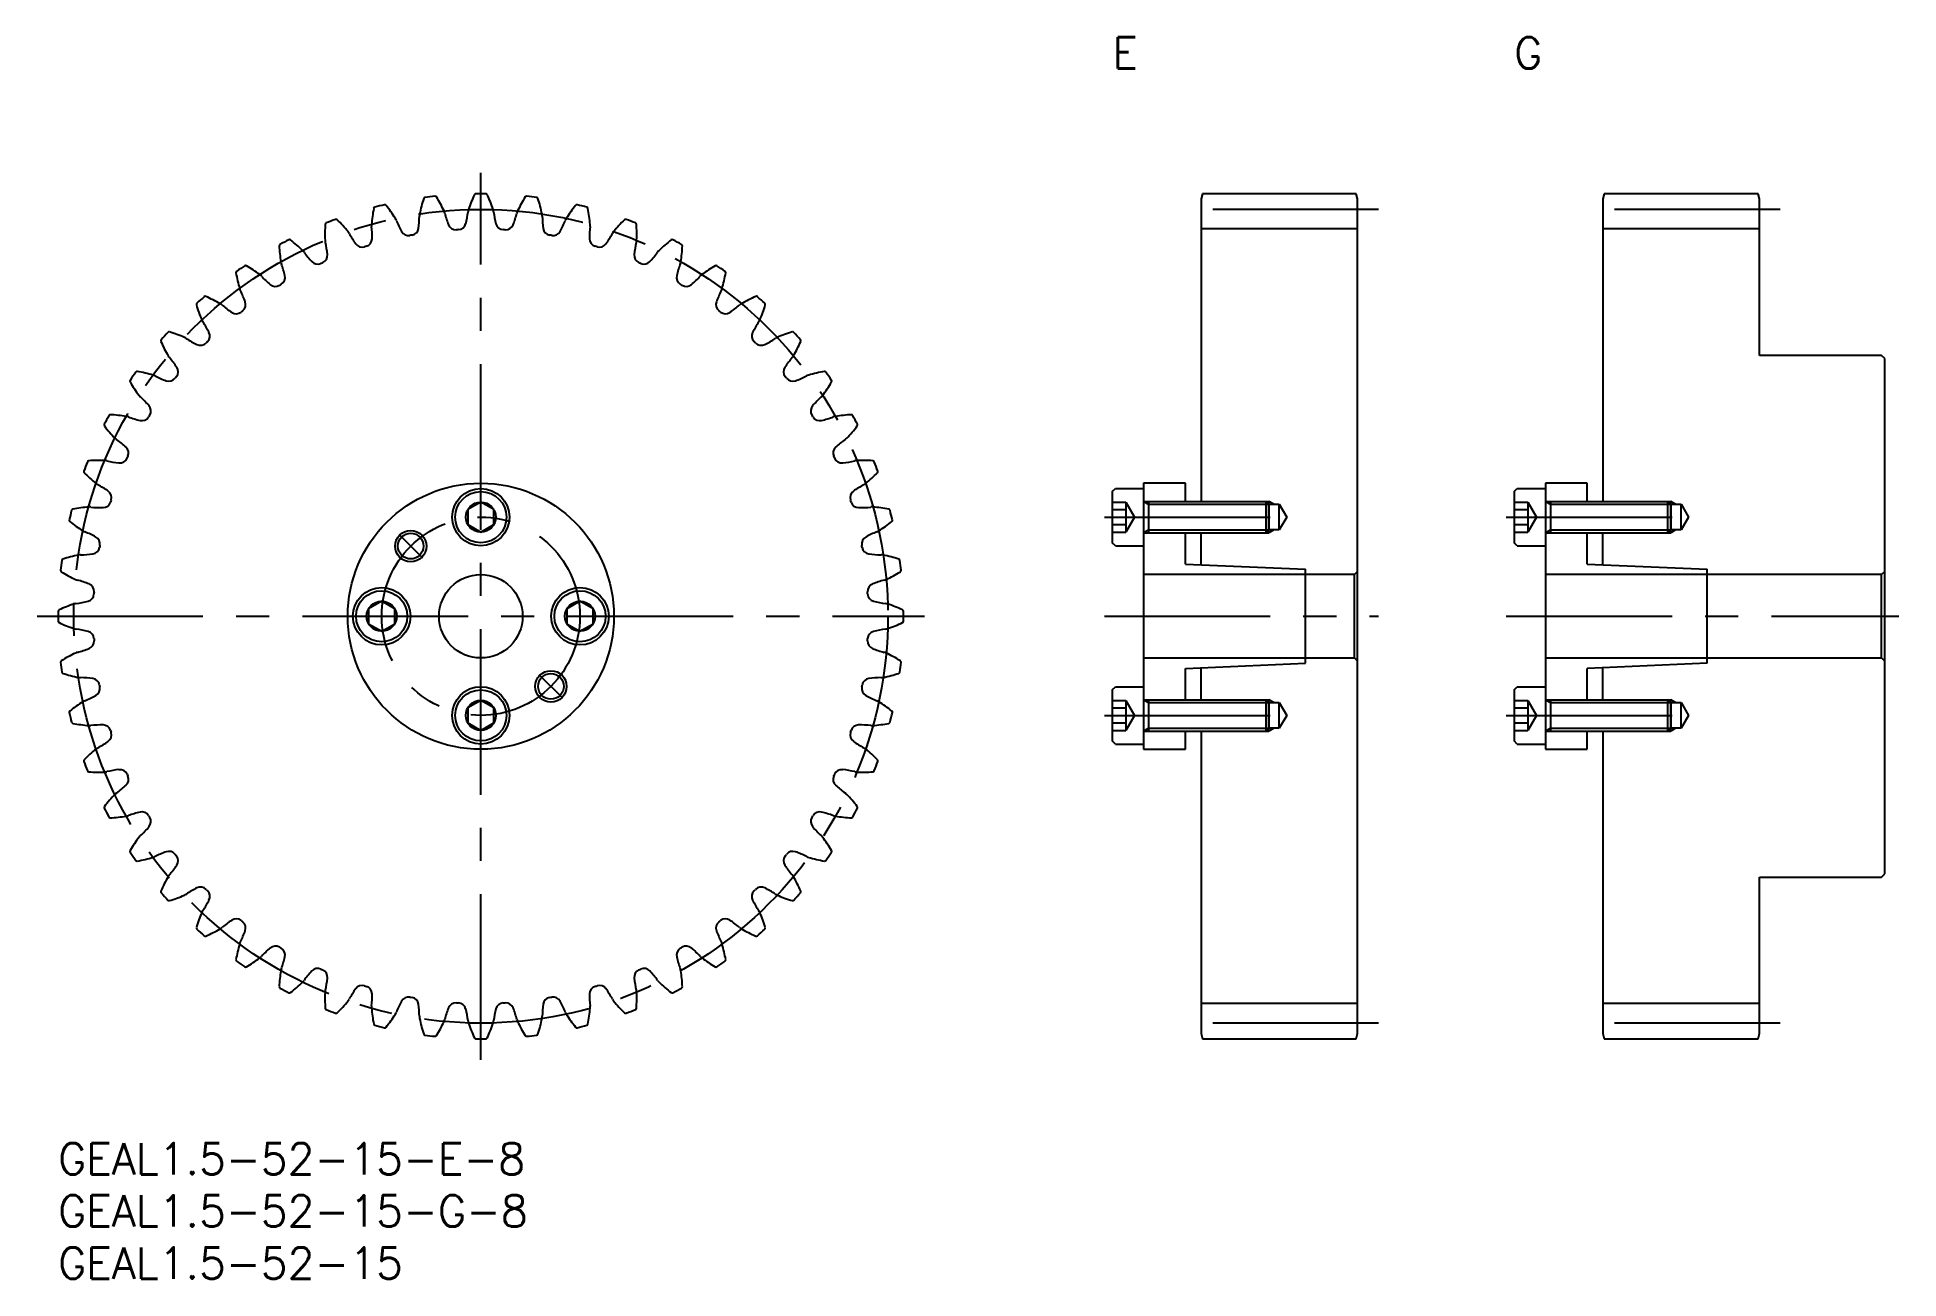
# Model space of a CAD drawing. Extents: x -2 to 176, y -13 to 106.
import ezdxf

# ---------------------------------------------------------------- set-up
doc = ezdxf.new("R2010")
doc.units = 0
doc.header["$LTSCALE"] = 0.5
doc.linetypes.add('CENTER', pattern=[50.8, 31.75, -6.35, 6.35, -6.35])
for name, color, linetype in [('MSM_CENTER', 1, 'CENTER'), ('MSM_CONTINUOUS', 7, 'CONTINUOUS'), ('MSM_NARROW', 5, 'CONTINUOUS'), ('MSM_PART_NUMBER', 7, 'CONTINUOUS')]:
    doc.layers.add(name, color=color, linetype=linetype)
doc.styles.get("Standard").update_dxf_attribs({"font": 'txt.shx', "height": 2, "bigfont": 'bigfont.shx'})

# ---------------------------------------------------------------- blocks, each defined once
blk = doc.blocks.new('*U3')
at = {"layer": 'MSM_PART_NUMBER'}
blk.add_text('GEAL1.5-52-15-G-8', height=3, dxfattribs=at).set_placement((0, -8))
blk = doc.blocks.new('*U4')
at = {"layer": 'MSM_PART_NUMBER'}
blk.add_text('GEAL1.5-52-15-E-8', height=3, dxfattribs=at).set_placement((0, -3))
blk = doc.blocks.new('*U5')
at = {"layer": 'MSM_PART_NUMBER'}
blk.add_text('GEAL1.5-52-15', height=3, dxfattribs=at).set_placement((0, -13))
blk = doc.blocks.new('*U6')
at = {"layer": 'MSM_PART_NUMBER'}
blk.add_text('E', height=3, dxfattribs=at).set_placement((101, 103))
blk = doc.blocks.new('*U7')
at = {"layer": 'MSM_PART_NUMBER'}
blk.add_text('G', height=3, dxfattribs=at).set_placement((139.5, 103))

msp = doc.modelspace()

# ---------------------------------------------------------------- linework, layer by layer
at = {"layer": 'MSM_CENTER'}
for p, q in [((40.5, 8), (40.5, 93)), ((126.5, 89.5), (107.5, 89.5)), ((165, 89.5), (146, 89.5)), ((100.25, 60), (118.12, 60)), ((138.75, 60), (156.62, 60)), ((32.67, 58.33), (34.9, 56.1)), ((-2, 50.5), (83, 50.5)), ((100.25, 50.5), (126.5, 50.5)), ((138.75, 50.5), (176.35, 50.5)), ((48.33, 42.67), (46.1, 44.9)), ((100.25, 41), (118.12, 41)), ((138.75, 41), (156.62, 41)), ((126.5, 11.5), (107.5, 11.5)), ((165, 11.5), (146, 11.5))]:
    msp.add_line(p, q, dxfattribs=at)
for radius in [39, 9.5]:
    msp.add_circle((40.5, 50.5), radius, dxfattribs=at)
at = {"layer": 'MSM_CONTINUOUS'}
for p, q in [((109.63, 91), (109.5, 90.5)), ((124.37, 91), (109.63, 91)), ((124.5, 90.5), (124.37, 91)), ((148.13, 91), (148, 90.5)), ((162.87, 91), (148.13, 91)), ((163, 90.5), (162.87, 91)), ((109.5, 90.5), (109.5, 61.5)), ((124.5, 10.5), (124.5, 90.5)), ((148, 90.5), (148, 61.5)), ((163, 75.5), (163, 90.5)), ((124.5, 87.62), (109.5, 87.62)), ((163, 87.62), (148, 87.62)), ((174.7, 75.5), (163, 75.5)), ((175, 75.2), (174.7, 75.5)), ((175, 25.8), (175, 75.2)), ((101, 62.45), (101.3, 62.75)), ((101, 62.45), (101, 57.55)), ((101.3, 62.75), (104, 62.75)), ((104, 63.25), (104, 37.75)), ((108, 63.25), (104, 63.25)), ((108, 61.5), (108, 63.25)), ((139.5, 62.45), (139.8, 62.75)), ((139.5, 62.45), (139.5, 57.55)), ((139.8, 62.75), (142.5, 62.75)), ((142.5, 63.25), (142.5, 37.75)), ((146.5, 63.25), (142.5, 63.25)), ((146.5, 61.5), (146.5, 63.25)), ((40.5, 61.44), (39.25, 60.72)), ((39.25, 60.72), (39.25, 59.28)), ((41.75, 60.72), (40.5, 61.44)), ((41.75, 59.28), (41.75, 60.72)), ((101, 61.44), (102.3, 61.44)), ((101, 60.72), (102.3, 60.72)), ((102.3, 61.44), (102.3, 58.56)), ((102.3, 61.44), (103.13, 60)), ((104, 61.5), (115.73, 61.5)), ((104.47, 61.5), (104.47, 58.5)), ((115.73, 58.5), (115.73, 61.5)), ((115.73, 61.5), (116, 61.23)), ((116, 61.23), (117, 61.23)), ((116, 61.23), (116, 58.77)), ((117, 58.77), (117, 61.23)), ((117, 61.23), (117.71, 60)), ((139.5, 61.44), (140.8, 61.44)), ((139.5, 60.72), (140.8, 60.72)), ((140.8, 61.44), (140.8, 58.56)), ((140.8, 61.44), (141.63, 60)), ((142.5, 61.5), (154.23, 61.5)), ((142.97, 61.5), (142.97, 58.5)), ((154.23, 58.5), (154.23, 61.5)), ((154.23, 61.5), (154.5, 61.23)), ((154.5, 61.23), (155.5, 61.23)), ((154.5, 61.23), (154.5, 58.77)), ((155.5, 58.77), (155.5, 61.23)), ((155.5, 61.23), (156.21, 60)), ((39.25, 59.28), (40.5, 58.56)), ((40.5, 58.56), (41.75, 59.28)), ((101, 59.28), (102.3, 59.28)), ((103.13, 60), (102.3, 58.56)), ((117.71, 60), (117, 58.77)), ((139.5, 59.28), (140.8, 59.28)), ((141.63, 60), (140.8, 58.56)), ((156.21, 60), (155.5, 58.77)), ((101, 58.56), (102.3, 58.56)), ((101.3, 57.25), (101, 57.55)), ((101.3, 57.25), (104, 57.25)), ((104, 58.5), (115.73, 58.5)), ((108, 55.5), (108, 58.5)), ((109.5, 55.43), (109.5, 58.5)), ((116, 58.77), (115.73, 58.5)), ((117, 58.77), (116, 58.77)), ((139.5, 58.56), (140.8, 58.56)), ((139.8, 57.25), (139.5, 57.55)), ((139.8, 57.25), (142.5, 57.25)), ((142.5, 58.5), (154.23, 58.5)), ((146.5, 55.5), (146.5, 58.5)), ((148, 55.43), (148, 58.5)), ((154.5, 58.77), (154.23, 58.5)), ((155.5, 58.77), (154.5, 58.77)), ((108, 55.5), (119.5, 55)), ((146.5, 55.5), (158, 55)), ((124.2, 54.5), (104, 54.5)), ((119.5, 46), (119.5, 55)), ((124.5, 54.8), (124.2, 54.5)), ((124.2, 46.5), (124.2, 54.5)), ((174.7, 54.5), (142.5, 54.5)), ((158, 46), (158, 55)), ((175, 54.8), (174.7, 54.5)), ((174.7, 46.5), (174.7, 54.5)), ((31, 51.94), (29.75, 51.22)), ((32.25, 51.22), (31, 51.94)), ((50, 51.94), (48.75, 51.22)), ((51.25, 51.22), (50, 51.94)), ((29.75, 51.22), (29.75, 49.78)), ((32.25, 49.78), (32.25, 51.22)), ((48.75, 51.22), (48.75, 49.78)), ((51.25, 49.78), (51.25, 51.22)), ((29.75, 49.78), (31, 49.06)), ((31, 49.06), (32.25, 49.78)), ((48.75, 49.78), (50, 49.06)), ((50, 49.06), (51.25, 49.78)), ((104, 46.5), (124.2, 46.5)), ((124.2, 46.5), (124.5, 46.2)), ((142.5, 46.5), (174.7, 46.5)), ((174.7, 46.5), (175, 46.2)), ((108, 45.5), (119.5, 46)), ((108, 42.5), (108, 45.5)), ((109.5, 42.5), (109.5, 45.57)), ((158, 46), (146.5, 45.5)), ((146.5, 42.5), (146.5, 45.5)), ((148, 42.5), (148, 45.57)), ((101, 43.45), (101.3, 43.75)), ((101, 43.45), (101, 38.55)), ((101.3, 43.75), (104, 43.75)), ((139.5, 43.45), (139.8, 43.75)), ((139.5, 43.45), (139.5, 38.55)), ((139.8, 43.75), (142.5, 43.75)), ((40.5, 42.44), (39.25, 41.72)), ((39.25, 41.72), (39.25, 40.28)), ((41.75, 41.72), (40.5, 42.44)), ((41.75, 40.28), (41.75, 41.72)), ((101, 42.44), (102.3, 42.44)), ((101, 41.72), (102.3, 41.72)), ((102.3, 42.44), (102.3, 39.56)), ((102.3, 42.44), (103.13, 41)), ((104, 42.5), (115.73, 42.5)), ((104.47, 42.5), (104.47, 39.5)), ((115.73, 39.5), (115.73, 42.5)), ((115.73, 42.5), (116, 42.23)), ((116, 42.23), (117, 42.23)), ((116, 42.23), (116, 39.77)), ((117, 39.77), (117, 42.23)), ((117, 42.23), (117.71, 41)), ((139.5, 42.44), (140.8, 42.44)), ((139.5, 41.72), (140.8, 41.72)), ((140.8, 42.44), (140.8, 39.56)), ((140.8, 42.44), (141.63, 41)), ((142.5, 42.5), (154.23, 42.5)), ((142.97, 42.5), (142.97, 39.5)), ((154.23, 39.5), (154.23, 42.5)), ((154.23, 42.5), (154.5, 42.23)), ((154.5, 42.23), (155.5, 42.23)), ((154.5, 42.23), (154.5, 39.77)), ((155.5, 39.77), (155.5, 42.23)), ((155.5, 42.23), (156.21, 41)), ((39.25, 40.28), (40.5, 39.56)), ((40.5, 39.56), (41.75, 40.28)), ((101, 40.28), (102.3, 40.28)), ((101, 39.56), (102.3, 39.56)), ((103.13, 41), (102.3, 39.56)), ((104, 39.5), (115.73, 39.5)), ((108, 37.75), (108, 39.5)), ((109.5, 39.5), (109.5, 10.5)), ((116, 39.77), (115.73, 39.5)), ((117, 39.77), (116, 39.77)), ((117.71, 41), (117, 39.77)), ((139.5, 40.28), (140.8, 40.28)), ((139.5, 39.56), (140.8, 39.56)), ((141.63, 41), (140.8, 39.56)), ((142.5, 39.5), (154.23, 39.5)), ((146.5, 37.75), (146.5, 39.5)), ((148, 39.5), (148, 10.5)), ((154.5, 39.77), (154.23, 39.5)), ((155.5, 39.77), (154.5, 39.77)), ((156.21, 41), (155.5, 39.77)), ((101.3, 38.25), (101, 38.55)), ((101.3, 38.25), (104, 38.25)), ((104, 37.75), (108, 37.75)), ((139.8, 38.25), (139.5, 38.55)), ((139.8, 38.25), (142.5, 38.25)), ((142.5, 37.75), (146.5, 37.75)), ((163, 10.5), (163, 25.5)), ((163, 25.5), (174.7, 25.5)), ((174.7, 25.5), (175, 25.8)), ((124.5, 13.37), (109.5, 13.37)), ((163, 13.37), (148, 13.37)), ((109.5, 10.5), (109.63, 10)), ((109.63, 10), (124.37, 10)), ((124.37, 10), (124.5, 10.5)), ((148, 10.5), (148.13, 10)), ((148.13, 10), (162.87, 10)), ((162.87, 10), (163, 10.5))]:
    msp.add_line(p, q, dxfattribs=at)
for centre, radius in [((40.5, 50.5), 12.75), ((40.5, 60), 2.75), ((40.5, 60), 2.45), ((40.5, 60), 1.44), ((33.78, 57.22), 1.23), ((40.5, 50.5), 4), ((31, 50.5), 2.75), ((31, 50.5), 2.45), ((31, 50.5), 1.44), ((50, 50.5), 2.75), ((50, 50.5), 2.45), ((50, 50.5), 1.44), ((47.22, 43.78), 1.23), ((40.5, 41), 2.75), ((40.5, 41), 2.45), ((40.5, 41), 1.44)]:
    msp.add_circle(centre, radius, dxfattribs=at)
for centre, radius, start, end in [((40.03, 90.85), 0.15, 90.6742, 154.9526), ((40.5, 50.5), 40.5, 89.3258, 90.6742), ((40.97, 90.85), 0.15, 25.0474, 89.3258), ((42.99, 87.06), 13, 168.7988, 175.5769), ((30.38, 89.56), 0.15, 104.5203, 168.7988), ((40.5, 50.5), 40.5, 103.172, 104.5203), ((31.31, 89.79), 0.15, 38.8935, 103.172), ((21.3, 81.72), 13, 32.1154, 38.8935), ((47.38, 86.5), 13, 161.8757, 168.6538), ((35.17, 90.5), 0.15, 97.5972, 161.8757), ((40.5, 50.5), 40.5, 96.2489, 97.5972), ((36.11, 90.61), 0.15, 31.9705, 96.2489), ((25.21, 83.81), 13, 25.1923, 31.9705), ((35.85, 88.81), 1.24, 15.2851, 25.1924), ((27.84, 90.95), 11.56, 345.8467, 351.638), ((40.5, 89.09), 1.24, 161.7307, 171.638), ((51.67, 85.41), 13, 154.9526, 161.7308), ((29.33, 85.41), 13, 18.2692, 25.0474), ((40.5, 89.09), 1.24, 8.362, 18.2693), ((53.16, 90.95), 11.56, 188.362, 194.1533), ((45.15, 88.81), 1.24, 154.8076, 164.7149), ((55.79, 83.81), 13, 148.0295, 154.8077), ((44.89, 90.61), 0.15, 83.7511, 148.0295), ((40.5, 50.5), 40.5, 82.4028, 83.7511), ((45.83, 90.5), 0.15, 18.1243, 82.4028), ((33.62, 86.5), 13, 11.3462, 18.1243), ((59.7, 81.72), 13, 141.1065, 147.8846), ((49.69, 89.79), 0.15, 76.828, 141.1065), ((40.5, 50.5), 40.5, 75.4797, 76.828), ((50.62, 89.56), 0.15, 11.2012, 75.4797), ((38.01, 87.06), 13, 4.4231, 11.2012), ((38.56, 87.1), 13, 175.7219, 182.5), ((25.75, 88.06), 0.15, 111.4434, 175.7219), ((40.5, 50.5), 40.5, 110.0951, 111.4434), ((26.64, 88.39), 0.15, 45.8166, 110.0951), ((17.68, 79.18), 13, 39.0385, 45.8166), ((31.26, 87.97), 1.24, 175.5769, 185.4841), ((18.53, 86.75), 11.56, 359.6928, 5.4842), ((31.26, 87.97), 1.24, 22.2082, 32.1154), ((43.11, 92.81), 11.56, 202.2081, 207.9995), ((33.78, 87.77), 0.75, 280.2264, 352.7697), ((23.06, 89.13), 11.56, 352.7697, 358.5611), ((35.85, 88.81), 1.24, 168.6538, 178.5611), ((48.19, 92.19), 11.56, 195.285, 201.0764), ((38.11, 88.3), 0.75, 201.0764, 273.6198), ((40.5, 50.5), 37.12, 93.3033, 93.6198), ((38.32, 88.31), 0.75, 273.3033, 345.8467), ((42.68, 88.31), 0.75, 194.1533, 266.6967), ((40.5, 50.5), 37.12, 86.3802, 86.6967), ((42.89, 88.3), 0.75, 266.3802, 338.9236), ((32.81, 92.19), 11.56, 338.9236, 344.715), ((45.15, 88.81), 1.24, 1.4389, 11.3462), ((57.94, 89.13), 11.56, 181.4389, 187.2303), ((47.22, 87.77), 0.75, 187.2303, 259.7736), ((37.89, 92.81), 11.56, 332.0005, 337.7919), ((49.74, 87.97), 1.24, 147.8846, 157.7918), ((62.47, 86.75), 11.56, 174.5158, 180.3072), ((49.74, 87.97), 1.24, 354.5159, 4.4231), ((63.32, 79.18), 13, 134.1834, 140.9615), ((54.36, 88.39), 0.15, 69.9049, 134.1834), ((40.5, 50.5), 40.5, 68.5566, 69.9049), ((55.25, 88.06), 0.15, 4.2781, 68.5566), ((42.44, 87.1), 13, 357.5, 4.2781), ((21.33, 86.01), 0.15, 118.3665, 182.6449), ((34.17, 86.6), 13, 182.6449, 189.4231), ((40.5, 50.5), 40.5, 117.0182, 118.3665), ((22.17, 86.45), 0.15, 52.7397, 117.0182), ((14.39, 76.22), 13, 45.9615, 52.7397), ((26.81, 86.59), 1.24, 182.4999, 192.4072), ((14.32, 83.84), 11.56, 6.6159, 12.4073), ((26.81, 86.59), 1.24, 29.1312, 39.0385), ((37.99, 92.81), 11.56, 209.1312, 214.9226), ((29.13, 86.63), 0.75, 214.9226, 287.4659), ((40.5, 50.5), 37.13, 107.1495, 107.4659), ((29.33, 86.69), 0.75, 287.1495, 359.6928), ((33.57, 87.74), 0.75, 207.9995, 280.5429), ((40.5, 50.5), 37.12, 100.2264, 100.5429), ((40.5, 50.5), 37.13, 79.4571, 79.7736), ((47.43, 87.74), 0.75, 259.4571, 332.0005), ((51.67, 86.69), 0.75, 180.3072, 252.8505), ((40.5, 50.5), 37.12, 72.5341, 72.8505), ((51.87, 86.63), 0.75, 252.5341, 325.0774), ((43.01, 92.81), 11.56, 325.0774, 330.8688), ((54.19, 86.59), 1.24, 140.9615, 150.8688), ((66.68, 83.84), 11.56, 167.5927, 173.3841), ((54.19, 86.59), 1.24, 347.5928, 357.5001), ((66.61, 76.22), 13, 127.2603, 134.0385), ((58.83, 86.45), 0.15, 62.9818, 127.2603), ((40.5, 50.5), 40.5, 61.6335, 62.9818), ((46.83, 86.6), 13, 350.5769, 357.3551), ((59.67, 86.01), 0.15, 357.3551, 61.6335), ((40.5, 50.5), 40.5, 123.9412, 125.2895), ((17.97, 83.97), 0.15, 59.6628, 123.9412), ((11.48, 72.88), 13, 52.8846, 59.6628), ((22.56, 84.67), 1.24, 189.423, 199.3303), ((10.49, 80.44), 11.56, 13.539, 19.3304), ((22.56, 84.67), 1.24, 36.0543, 45.9616), ((32.91, 92.2), 11.56, 216.0543, 221.8457), ((24.86, 85), 0.75, 221.8457, 294.389), ((40.5, 50.5), 37.12, 114.0725, 114.389), ((25.05, 85.08), 0.75, 294.0725, 6.6159), ((55.95, 85.08), 0.75, 173.3841, 245.9275), ((40.5, 50.5), 37.12, 65.611, 65.9275), ((56.14, 85), 0.75, 245.611, 318.1544), ((48.09, 92.2), 11.56, 318.1543, 323.9457), ((58.44, 84.67), 1.24, 134.0384, 143.9457), ((70.51, 80.44), 11.56, 160.6696, 166.461), ((58.44, 84.67), 1.24, 340.6697, 350.577), ((69.52, 72.88), 13, 120.3372, 127.1154), ((63.03, 83.97), 0.15, 56.0588, 120.3372), ((40.5, 50.5), 40.5, 54.7105, 56.0588), ((17.19, 83.44), 0.15, 125.2895, 189.568), ((29.86, 85.57), 13, 189.568, 196.3462), ((18.58, 82.26), 1.24, 42.9774, 52.8847), ((27.94, 90.98), 11.56, 222.9773, 228.7687), ((20.82, 82.86), 0.75, 228.7687, 301.3121), ((40.5, 50.5), 37.12, 120.9956, 121.3121), ((21, 82.97), 0.75, 300.9956, 13.539), ((60, 82.97), 0.75, 166.461, 239.0044), ((40.5, 50.5), 37.12, 58.6879, 59.0044), ((60.18, 82.86), 0.75, 238.6879, 311.2313), ((53.06, 90.98), 11.56, 311.2313, 317.0227), ((62.42, 82.26), 1.24, 127.1153, 137.0226), ((51.14, 85.57), 13, 343.6538, 350.432), ((63.81, 83.44), 0.15, 350.432, 54.7105), ((13.39, 80.39), 0.15, 132.2126, 196.4911), ((25.71, 84.03), 13, 196.4911, 203.2692), ((40.5, 50.5), 40.5, 130.8643, 132.2126), ((14.1, 81.02), 0.15, 66.5858, 130.8643), ((8.99, 69.22), 13, 59.8077, 66.5858), ((14.91, 79.39), 1.24, 49.9005, 59.8077), ((23.15, 89.18), 11.56, 229.9004, 235.6918), ((18.58, 82.26), 1.24, 196.3461, 206.2534), ((7.1, 76.6), 11.56, 20.462, 26.2534), ((17.22, 80.38), 0.75, 307.9187, 20.462), ((63.78, 80.38), 0.75, 159.538, 232.0813), ((73.9, 76.6), 11.56, 153.7466, 159.538), ((62.42, 82.26), 1.24, 333.7466, 343.6539), ((57.85, 89.18), 11.56, 304.3082, 310.0996), ((66.09, 79.39), 1.24, 120.1923, 130.0995), ((72.01, 69.22), 13, 113.4142, 120.1923), ((66.9, 81.02), 0.15, 49.1357, 113.4142), ((40.5, 50.5), 40.5, 47.7874, 49.1357), ((55.29, 84.03), 13, 336.7308, 343.5089), ((67.61, 80.39), 0.15, 343.5089, 47.7874), ((14.91, 79.39), 1.24, 203.2692, 213.1765), ((4.2, 72.39), 11.56, 27.3851, 33.1765), ((17.06, 80.25), 0.75, 235.6918, 308.2352), ((40.5, 50.5), 37.12, 127.9187, 128.2352), ((40.5, 50.5), 37.12, 51.7648, 52.0813), ((63.94, 80.25), 0.75, 231.7648, 304.3082), ((76.8, 72.39), 11.56, 146.8235, 152.6149), ((66.09, 79.39), 1.24, 326.8235, 336.7308), ((9.98, 76.9), 0.15, 139.1357, 203.4142), ((21.78, 82.01), 13, 203.4142, 210.1923), ((40.5, 50.5), 40.5, 137.7874, 139.1357), ((10.61, 77.61), 0.15, 73.5089, 137.7874), ((6.97, 65.29), 13, 66.7308, 73.5089), ((11.61, 76.09), 1.24, 56.8235, 66.7308), ((18.61, 86.8), 11.56, 236.8235, 242.6149), ((40.5, 50.5), 37.12, 134.8418, 135.1582), ((13.79, 77.36), 0.75, 314.8418, 27.3851), ((67.21, 77.36), 0.75, 152.6149, 225.1582), ((40.5, 50.5), 37.12, 44.8418, 45.1582), ((62.39, 86.8), 11.56, 297.3851, 303.1765), ((69.39, 76.09), 1.24, 113.2692, 123.1765), ((74.03, 65.29), 13, 106.4911, 113.2692), ((70.39, 77.61), 0.15, 42.2126, 106.4911), ((59.22, 82.01), 13, 329.8077, 336.5858), ((40.5, 50.5), 40.5, 40.8643, 42.2126), ((71.02, 76.9), 0.15, 336.5858, 40.8643), ((11.61, 76.09), 1.24, 210.1923, 220.0995), ((1.82, 67.85), 11.56, 34.3082, 40.0996), ((13.64, 77.21), 0.75, 242.6149, 315.1582), ((67.36, 77.21), 0.75, 224.8418, 297.3851), ((79.18, 67.85), 11.56, 139.9004, 145.6918), ((69.39, 76.09), 1.24, 319.9005, 329.8077), ((40.5, 50.5), 40.5, 144.7105, 146.0588), ((7.56, 73.81), 0.15, 80.432, 144.7105), ((5.43, 61.14), 13, 73.6538, 80.432), ((8.74, 72.42), 1.24, 63.7466, 73.6539), ((14.4, 83.9), 11.56, 243.7466, 249.538), ((10.62, 73.78), 0.75, 249.538, 322.0813), ((40.5, 50.5), 37.13, 141.7648, 142.0813), ((10.75, 73.94), 0.75, 321.7648, 34.3082), ((70.25, 73.94), 0.75, 145.6918, 218.2352), ((40.5, 50.5), 37.12, 37.9187, 38.2352), ((70.38, 73.78), 0.75, 217.9187, 290.462), ((66.6, 83.9), 11.56, 290.462, 296.2534), ((72.26, 72.42), 1.24, 106.3461, 116.2534), ((75.57, 61.14), 13, 99.568, 106.3462), ((73.44, 73.81), 0.15, 35.2895, 99.568), ((40.5, 50.5), 40.5, 33.9412, 35.2895), ((7.03, 73.03), 0.15, 146.0588, 210.3372), ((18.12, 79.52), 13, 210.3372, 217.1154), ((8.74, 72.42), 1.24, 217.1153, 227.0226), ((0.02, 63.06), 11.56, 41.2313, 47.0227), ((80.98, 63.06), 11.56, 132.9773, 138.7687), ((72.26, 72.42), 1.24, 312.9774, 322.8847), ((62.88, 79.52), 13, 322.8846, 329.6628), ((73.97, 73.03), 0.15, 329.6628, 33.9412), ((40.5, 50.5), 40.5, 151.6335, 152.9818), ((4.99, 69.67), 0.15, 87.3551, 151.6335), ((4.4, 56.83), 13, 80.5769, 87.3551), ((6.33, 68.44), 1.24, 70.6697, 80.577), ((10.56, 80.51), 11.56, 250.6696, 256.461), ((8.03, 70), 0.75, 256.4611, 329.0044), ((40.5, 50.5), 37.12, 148.6879, 149.0044), ((8.14, 70.18), 0.75, 328.6879, 41.2313), ((72.86, 70.18), 0.75, 138.7687, 211.3121), ((40.5, 50.5), 37.12, 30.9956, 31.3121), ((72.97, 70), 0.75, 210.9956, 283.539), ((70.44, 80.51), 11.56, 283.539, 289.3304), ((74.67, 68.44), 1.24, 99.423, 109.3303), ((76.6, 56.83), 13, 92.6449, 99.4231), ((76.01, 69.67), 0.15, 28.3665, 92.6449), ((40.5, 50.5), 40.5, 27.0182, 28.3665), ((4.55, 68.83), 0.15, 152.9818, 217.2603), ((14.78, 76.61), 13, 217.2603, 224.0385), ((66.22, 76.61), 13, 315.9615, 322.7397), ((76.45, 68.83), 0.15, 322.7397, 27.0182), ((6.33, 68.44), 1.24, 224.0384, 233.9457), ((-1.2, 58.09), 11.56, 48.1543, 53.9457), ((6, 66.14), 0.75, 335.611, 48.1543), ((75, 66.14), 0.75, 131.8457, 204.389), ((82.2, 58.09), 11.56, 126.0543, 131.8457), ((74.67, 68.44), 1.24, 306.0543, 315.9616), ((2.61, 64.36), 0.15, 159.9049, 224.1834), ((40.5, 50.5), 40.5, 158.5566, 159.9049), ((11.82, 73.32), 13, 224.1834, 230.9615), ((2.94, 65.25), 0.15, 94.2781, 158.5566), ((3.9, 52.44), 13, 87.5, 94.2781), ((4.41, 64.19), 1.24, 77.5928, 87.5001), ((7.16, 76.68), 11.56, 257.5927, 263.3841), ((5.92, 65.95), 0.75, 263.3841, 335.9275), ((40.5, 50.5), 37.13, 155.611, 155.9275), ((40.5, 50.5), 37.13, 24.0725, 24.389), ((75.08, 65.95), 0.75, 204.0725, 276.6159), ((73.84, 76.68), 11.56, 276.6159, 282.4073), ((76.59, 64.19), 1.24, 92.4999, 102.4072), ((77.1, 52.44), 13, 85.7219, 92.5), ((69.18, 73.32), 13, 309.0385, 315.8166), ((78.06, 65.25), 0.15, 21.4434, 85.7219), ((40.5, 50.5), 40.5, 20.0951, 21.4434), ((78.39, 64.36), 0.15, 315.8166, 20.0951), ((4.41, 64.19), 1.24, 230.9615, 240.8688), ((-1.81, 53.01), 11.56, 55.0774, 60.8688), ((4.37, 61.87), 0.75, 342.5341, 55.0774), ((76.63, 61.87), 0.75, 124.9226, 197.4659), ((82.81, 53.01), 11.56, 119.1312, 124.9226), ((76.59, 64.19), 1.24, 299.1312, 309.0385), ((40.5, 50.5), 40.5, 165.4797, 166.828), ((1.44, 60.62), 0.15, 101.2012, 165.4797), ((3.94, 48.01), 13, 94.4231, 101.2012), ((3.03, 59.74), 1.24, 84.5159, 94.4231), ((4.25, 72.47), 11.56, 264.5158, 270.3072), ((4.31, 61.67), 0.75, 270.3072, 342.8505), ((40.5, 50.5), 37.12, 162.5341, 162.8505), ((40.5, 50.5), 37.12, 17.1495, 17.4659), ((76.69, 61.67), 0.75, 197.1495, 269.6928), ((76.75, 72.47), 11.56, 269.6928, 275.4842), ((77.97, 59.74), 1.24, 85.5769, 95.4841), ((77.06, 48.01), 13, 78.7988, 85.5769), ((79.56, 60.62), 0.15, 14.5203, 78.7988), ((40.5, 50.5), 40.5, 13.172, 14.5203), ((1.21, 59.69), 0.15, 166.828, 231.1065), ((9.28, 69.7), 13, 231.1065, 237.8846), ((71.72, 69.7), 13, 302.1154, 308.8935), ((79.79, 59.69), 0.15, 308.8935, 13.172), ((3.03, 59.74), 1.24, 237.8846, 247.7918), ((-1.81, 47.89), 11.56, 62.0005, 67.7919), ((3.23, 57.22), 0.75, 277.2303, 349.7736), ((3.26, 57.43), 0.75, 349.4571, 62.0005), ((40.5, 50.5), 37.12, 169.4571, 169.7736), ((77.74, 57.43), 0.75, 117.9995, 190.5429), ((40.5, 50.5), 37.12, 10.2264, 10.5429), ((77.77, 57.22), 0.75, 190.2264, 262.7697), ((82.81, 47.89), 11.56, 112.2081, 117.9995), ((77.97, 59.74), 1.24, 292.2082, 302.1154), ((40.5, 50.5), 40.5, 172.4028, 173.7511), ((0.5, 55.83), 0.15, 108.1243, 172.4028), ((4.5, 43.62), 13, 101.3462, 108.1243), ((2.19, 55.15), 1.24, 91.4389, 101.3462), ((1.87, 67.94), 11.56, 271.4389, 277.2303), ((79.13, 67.94), 11.56, 262.7697, 268.5611), ((78.81, 55.15), 1.24, 78.6538, 88.5611), ((76.5, 43.62), 13, 71.8757, 78.6538), ((80.5, 55.83), 0.15, 7.5972, 71.8757), ((40.5, 50.5), 40.5, 6.2489, 7.5972), ((0.39, 54.89), 0.15, 173.7511, 238.0295), ((7.19, 65.79), 13, 238.0295, 244.8077), ((2.19, 55.15), 1.24, 244.8076, 254.7149), ((-1.19, 42.81), 11.56, 68.9236, 74.715), ((2.7, 52.89), 0.75, 356.3802, 68.9236), ((78.3, 52.89), 0.75, 111.0764, 183.6198), ((82.19, 42.81), 11.56, 105.285, 111.0764), ((78.81, 55.15), 1.24, 285.2851, 295.1924), ((73.81, 65.79), 13, 295.1923, 301.9705), ((80.61, 54.89), 0.15, 301.9705, 6.2489), ((1.91, 50.5), 1.24, 98.362, 108.2693), ((0.05, 63.16), 11.56, 278.362, 284.1533), ((2.69, 52.68), 0.75, 284.1533, 356.6967), ((40.5, 50.5), 37.13, 176.3802, 176.6967), ((40.5, 50.5), 37.12, 3.3033, 3.6198), ((78.31, 52.68), 0.75, 183.3033, 255.8467), ((80.95, 63.16), 11.56, 255.8467, 261.638), ((79.09, 50.5), 1.24, 71.7307, 81.638), ((0.15, 50.97), 0.15, 115.0474, 179.3258), ((40.5, 50.5), 40.5, 179.3258, 180.6742), ((0.15, 50.03), 0.15, 180.6742, 244.9526), ((5.59, 39.33), 13, 108.2692, 115.0474), ((75.41, 39.33), 13, 64.9526, 71.7308), ((80.85, 50.97), 0.15, 0.6742, 64.9526), ((80.85, 50.03), 0.15, 295.0474, 359.3258), ((40.5, 50.5), 40.5, 359.3258, 0.6742), ((5.59, 61.67), 13, 244.9526, 251.7308), ((1.91, 50.5), 1.24, 251.7307, 261.638), ((0.05, 37.84), 11.56, 75.8467, 81.638), ((2.69, 48.32), 0.75, 3.3033, 75.8466), ((2.7, 48.11), 0.75, 291.0764, 3.6198), ((40.5, 50.5), 37.12, 183.3033, 183.6198), ((40.5, 50.5), 37.12, 356.3802, 356.6967), ((78.3, 48.11), 0.75, 176.3802, 248.9236), ((78.31, 48.32), 0.75, 104.1533, 176.6967), ((80.95, 37.84), 11.56, 98.362, 104.1533), ((79.09, 50.5), 1.24, 278.362, 288.2693), ((75.41, 61.67), 13, 288.2692, 295.0474), ((7.19, 35.21), 13, 115.1923, 121.9705), ((2.19, 45.85), 1.24, 105.2851, 115.1924), ((-1.19, 58.19), 11.56, 285.285, 291.0764), ((82.19, 58.19), 11.56, 248.9236, 254.715), ((78.81, 45.85), 1.24, 64.8076, 74.7149), ((73.81, 35.21), 13, 58.0295, 64.8077), ((0.39, 46.11), 0.15, 121.9705, 186.2489), ((40.5, 50.5), 40.5, 186.2489, 187.5972), ((0.5, 45.17), 0.15, 187.5972, 251.8757), ((4.5, 57.38), 13, 251.8757, 258.6538), ((2.19, 45.85), 1.24, 258.6538, 268.5611), ((1.87, 33.06), 11.56, 82.7697, 88.5611), ((79.13, 33.06), 11.56, 91.4389, 97.2303), ((78.81, 45.85), 1.24, 271.4389, 281.3462), ((76.5, 57.38), 13, 281.3462, 288.1243), ((80.5, 45.17), 0.15, 288.1243, 352.4028), ((40.5, 50.5), 40.5, 352.4028, 353.7511), ((80.61, 46.11), 0.15, 353.7511, 58.0295), ((-1.81, 53.11), 11.56, 292.2081, 297.9995), ((3.23, 43.78), 0.75, 10.2264, 82.7697), ((3.26, 43.57), 0.75, 297.9995, 10.5429), ((40.5, 50.5), 37.13, 190.2264, 190.5429), ((77.74, 43.57), 0.75, 169.4571, 242.0005), ((40.5, 50.5), 37.13, 349.4571, 349.7736), ((77.77, 43.78), 0.75, 97.2303, 169.7736), ((82.81, 53.11), 11.56, 242.0005, 247.7919), ((1.21, 41.31), 0.15, 128.8935, 193.172), ((40.5, 50.5), 40.5, 193.172, 194.5203), ((9.28, 31.3), 13, 122.1154, 128.8935), ((3.03, 41.26), 1.24, 112.2082, 122.1154), ((77.97, 41.26), 1.24, 57.8846, 67.7918), ((71.72, 31.3), 13, 51.1065, 57.8846), ((40.5, 50.5), 40.5, 345.4797, 346.828), ((79.79, 41.31), 0.15, 346.828, 51.1065), ((1.44, 40.38), 0.15, 194.5203, 258.7988), ((3.94, 52.99), 13, 258.7988, 265.5769), ((3.03, 41.26), 1.24, 265.5769, 275.4841), ((4.25, 28.53), 11.56, 89.6928, 95.4842), ((4.31, 39.33), 0.75, 17.1495, 89.6928), ((4.37, 39.13), 0.75, 304.9226, 17.4659), ((40.5, 50.5), 37.13, 197.1495, 197.4659), ((76.63, 39.13), 0.75, 162.5341, 235.0774), ((40.5, 50.5), 37.13, 342.5341, 342.8505), ((76.69, 39.33), 0.75, 90.3072, 162.8505), ((76.75, 28.53), 11.56, 84.5158, 90.3072), ((77.97, 41.26), 1.24, 264.5159, 274.4231), ((77.06, 52.99), 13, 274.4231, 281.2012), ((79.56, 40.38), 0.15, 281.2012, 345.4797), ((11.82, 27.68), 13, 129.0385, 135.8166), ((4.41, 36.81), 1.24, 119.1312, 129.0385), ((-1.81, 47.99), 11.56, 299.1312, 304.9226), ((82.81, 47.99), 11.56, 235.0774, 240.8688), ((76.59, 36.81), 1.24, 50.9615, 60.8688), ((69.18, 27.68), 13, 44.1834, 50.9615), ((2.61, 36.64), 0.15, 135.8166, 200.0951), ((40.5, 50.5), 40.5, 200.0951, 201.4434), ((2.94, 35.75), 0.15, 201.4434, 265.7219), ((7.16, 24.32), 11.56, 96.6159, 102.4073), ((5.92, 35.05), 0.75, 24.0725, 96.6159), ((75.08, 35.05), 0.75, 83.3841, 155.9275), ((73.84, 24.32), 11.56, 77.5927, 83.3841), ((78.06, 35.75), 0.15, 274.2781, 338.5566), ((40.5, 50.5), 40.5, 338.5566, 339.9049), ((78.39, 36.64), 0.15, 339.9049, 44.1834), ((3.9, 48.56), 13, 265.7219, 272.5), ((4.41, 36.81), 1.24, 272.4999, 282.4072), ((-1.2, 42.91), 11.56, 306.0543, 311.8457), ((6, 34.86), 0.75, 311.8457, 24.389), ((40.5, 50.5), 37.12, 204.0725, 204.389), ((75, 34.86), 0.75, 155.611, 228.1544), ((40.5, 50.5), 37.13, 335.611, 335.9275), ((82.2, 42.91), 11.56, 228.1543, 233.9457), ((76.59, 36.81), 1.24, 257.5928, 267.5001), ((77.1, 48.56), 13, 267.5, 274.2781), ((4.55, 32.17), 0.15, 142.7397, 207.0182), ((14.78, 24.39), 13, 135.9615, 142.7397), ((6.33, 32.56), 1.24, 126.0543, 135.9616), ((74.67, 32.56), 1.24, 44.0384, 53.9457), ((66.22, 24.39), 13, 37.2603, 44.0385), ((76.45, 32.17), 0.15, 332.9818, 37.2603), ((40.5, 50.5), 40.5, 207.0182, 208.3665), ((4.99, 31.33), 0.15, 208.3665, 272.6449), ((4.4, 44.17), 13, 272.6449, 279.4231), ((6.33, 32.56), 1.24, 279.423, 289.3303), ((10.56, 20.49), 11.56, 103.539, 109.3304), ((8.03, 31), 0.75, 30.9956, 103.539), ((0.02, 37.94), 11.56, 312.9773, 318.7687), ((40.5, 50.5), 37.12, 210.9956, 211.3121), ((8.14, 30.82), 0.75, 318.7687, 31.3121), ((72.86, 30.82), 0.75, 148.6879, 221.2313), ((40.5, 50.5), 37.12, 328.6879, 329.0044), ((80.98, 37.94), 11.56, 221.2313, 227.0227), ((72.97, 31), 0.75, 76.461, 149.0044), ((70.44, 20.49), 11.56, 70.6696, 76.461), ((74.67, 32.56), 1.24, 250.6697, 260.577), ((76.6, 44.17), 13, 260.5769, 267.3551), ((76.01, 31.33), 0.15, 267.3551, 331.6335), ((40.5, 50.5), 40.5, 331.6335, 332.9818), ((18.12, 21.48), 13, 142.8846, 149.6628), ((8.74, 28.58), 1.24, 132.9774, 142.8847), ((72.26, 28.58), 1.24, 37.1153, 47.0226), ((62.88, 21.48), 13, 30.3372, 37.1154), ((7.03, 27.97), 0.15, 149.6628, 213.9412), ((40.5, 50.5), 40.5, 213.9412, 215.2895), ((7.56, 27.19), 0.15, 215.2895, 279.568), ((5.43, 39.86), 13, 279.568, 286.3462), ((8.74, 28.58), 1.24, 286.3461, 296.2534), ((14.4, 17.1), 11.56, 110.462, 116.2534), ((10.62, 27.22), 0.75, 37.9187, 110.462), ((40.5, 50.5), 37.12, 217.9187, 218.2352), ((10.75, 27.06), 0.75, 325.6918, 38.2352), ((70.25, 27.06), 0.75, 141.7648, 214.3082), ((40.5, 50.5), 37.13, 321.7648, 322.0813), ((70.38, 27.22), 0.75, 69.538, 142.0813), ((66.6, 17.1), 11.56, 63.7466, 69.538), ((72.26, 28.58), 1.24, 243.7466, 253.6539), ((75.57, 39.86), 13, 253.6538, 260.432), ((73.44, 27.19), 0.15, 260.432, 324.7105), ((40.5, 50.5), 40.5, 324.7105, 326.0588), ((73.97, 27.97), 0.15, 326.0588, 30.3372), ((21.78, 18.99), 13, 149.8077, 156.5858), ((11.61, 24.91), 1.24, 139.9005, 149.8077), ((1.82, 33.15), 11.56, 319.9004, 325.6918), ((79.18, 33.15), 11.56, 214.3082, 220.0996), ((69.39, 24.91), 1.24, 30.1923, 40.0995), ((59.22, 18.99), 13, 23.4142, 30.1923), ((9.98, 24.1), 0.15, 156.5858, 220.8643), ((40.5, 50.5), 40.5, 220.8643, 222.2126), ((10.61, 23.39), 0.15, 222.2126, 286.4911), ((6.97, 35.71), 13, 286.4911, 293.2692), ((11.61, 24.91), 1.24, 293.2692, 303.1765), ((18.61, 14.2), 11.56, 117.3851, 123.1765), ((13.64, 23.79), 0.75, 44.8418, 117.3851), ((4.2, 28.61), 11.56, 326.8235, 332.6149), ((40.5, 50.5), 37.12, 224.8418, 225.1582), ((13.79, 23.64), 0.75, 332.6149, 45.1582), ((67.21, 23.64), 0.75, 134.8418, 207.3851), ((76.8, 28.61), 11.56, 207.3851, 213.1765), ((40.5, 50.5), 37.12, 314.8418, 315.1582), ((67.36, 23.79), 0.75, 62.6149, 135.1582), ((62.39, 14.2), 11.56, 56.8235, 62.6149), ((69.39, 24.91), 1.24, 236.8235, 246.7308), ((74.03, 35.71), 13, 246.7308, 253.5089), ((70.39, 23.39), 0.15, 253.5089, 317.7874), ((40.5, 50.5), 40.5, 317.7874, 319.1357), ((71.02, 24.1), 0.15, 319.1357, 23.4142), ((25.71, 16.97), 13, 156.7308, 163.5089), ((14.91, 21.61), 1.24, 146.8235, 156.7308), ((17.06, 20.75), 0.75, 51.7648, 124.3082), ((63.94, 20.75), 0.75, 55.6918, 128.2352), ((66.09, 21.61), 1.24, 23.2692, 33.1765), ((55.29, 16.97), 13, 16.4911, 23.2692), ((13.39, 20.61), 0.15, 163.5089, 227.7874), ((40.5, 50.5), 40.5, 227.7874, 229.1357), ((14.1, 19.98), 0.15, 229.1357, 293.4142), ((8.99, 31.78), 13, 293.4142, 300.1923), ((14.91, 21.61), 1.24, 300.1923, 310.0995), ((23.15, 11.82), 11.56, 124.3082, 130.0996), ((7.1, 24.4), 11.56, 333.7466, 339.538), ((40.5, 50.5), 37.12, 231.7648, 232.0813), ((17.22, 20.62), 0.75, 339.538, 52.0813), ((63.78, 20.62), 0.75, 127.9187, 200.462), ((73.9, 24.4), 11.56, 200.462, 206.2534), ((40.5, 50.5), 37.12, 307.9187, 308.2352), ((57.85, 11.82), 11.56, 49.9004, 55.6918), ((66.09, 21.61), 1.24, 229.9005, 239.8077), ((72.01, 31.78), 13, 239.8077, 246.5858), ((66.9, 19.98), 0.15, 246.5858, 310.8643), ((40.5, 50.5), 40.5, 310.8643, 312.2126), ((67.61, 20.61), 0.15, 312.2126, 16.4911), ((29.86, 15.43), 13, 163.6538, 170.432), ((18.58, 18.74), 1.24, 153.7466, 163.6539), ((18.58, 18.74), 1.24, 307.1153, 317.0226), ((27.94, 10.02), 11.56, 131.2313, 137.0227), ((20.82, 18.14), 0.75, 58.6879, 131.2313), ((40.5, 50.5), 37.13, 238.6879, 239.0044), ((21, 18.03), 0.75, 346.461, 59.0044), ((10.49, 20.56), 11.56, 340.6696, 346.461), ((60, 18.03), 0.75, 120.9956, 193.539), ((70.51, 20.56), 11.56, 193.539, 199.3304), ((40.5, 50.5), 37.12, 300.9956, 301.3121), ((60.18, 18.14), 0.75, 48.7687, 121.3121), ((53.06, 10.02), 11.56, 42.9773, 48.7687), ((62.42, 18.74), 1.24, 222.9774, 232.8847), ((62.42, 18.74), 1.24, 16.3461, 26.2534), ((51.14, 15.43), 13, 9.568, 16.3462), ((17.19, 17.56), 0.15, 170.432, 234.7105), ((40.5, 50.5), 40.5, 234.7105, 236.0588), ((17.97, 17.03), 0.15, 236.0588, 300.3372), ((11.48, 28.12), 13, 300.3372, 307.1154), ((34.17, 14.4), 13, 170.5769, 177.3551), ((22.56, 16.33), 1.24, 160.6697, 170.577), ((32.91, 8.8), 11.56, 138.1543, 143.9457), ((24.86, 16), 0.75, 65.611, 138.1543), ((40.5, 50.5), 37.13, 245.611, 245.9275), ((25.05, 15.92), 0.75, 353.3841, 65.9275), ((55.95, 15.92), 0.75, 114.0725, 186.6159), ((40.5, 50.5), 37.13, 294.0725, 294.389), ((56.14, 16), 0.75, 41.8457, 114.389), ((48.09, 8.8), 11.56, 36.0543, 41.8457), ((58.44, 16.33), 1.24, 9.423, 19.3303), ((46.83, 14.4), 13, 2.6449, 9.4231), ((69.52, 28.12), 13, 232.8846, 239.6628), ((63.03, 17.03), 0.15, 239.6628, 303.9412), ((40.5, 50.5), 40.5, 303.9412, 305.2895), ((63.81, 17.56), 0.15, 305.2895, 9.568), ((21.33, 14.99), 0.15, 177.3551, 241.6335), ((40.5, 50.5), 40.5, 241.6335, 242.9818), ((22.17, 14.55), 0.15, 242.9818, 307.2603), ((14.39, 24.78), 13, 307.2603, 314.0385), ((22.56, 16.33), 1.24, 314.0384, 323.9457), ((38.56, 13.9), 13, 177.5, 184.2781), ((26.81, 14.41), 1.24, 167.5928, 177.5001), ((14.32, 17.16), 11.56, 347.5927, 353.3841), ((37.99, 8.19), 11.56, 145.0774, 150.8688), ((29.13, 14.37), 0.75, 72.5341, 145.0774), ((40.5, 50.5), 37.13, 252.5341, 252.8505), ((29.33, 14.31), 0.75, 0.3072, 72.8505), ((18.53, 14.25), 11.56, 354.5158, 0.3072), ((51.67, 14.31), 0.75, 107.1495, 179.6928), ((62.47, 14.25), 11.56, 179.6928, 185.4842), ((40.5, 50.5), 37.12, 287.1495, 287.4659), ((51.87, 14.37), 0.75, 34.9226, 107.4659), ((43.01, 8.19), 11.56, 29.1312, 34.9226), ((66.68, 17.16), 11.56, 186.6159, 192.4073), ((54.19, 14.41), 1.24, 2.4999, 12.4072), ((42.44, 13.9), 13, 355.7219, 2.5), ((58.44, 16.33), 1.24, 216.0543, 225.9616), ((66.61, 24.78), 13, 225.9615, 232.7397), ((58.83, 14.55), 0.15, 232.7397, 297.0182), ((40.5, 50.5), 40.5, 297.0182, 298.3665), ((59.67, 14.99), 0.15, 298.3665, 2.6449), ((25.75, 12.94), 0.15, 184.2781, 248.5566), ((40.5, 50.5), 40.5, 248.5566, 249.9049), ((26.64, 12.61), 0.15, 249.9049, 314.1834), ((17.68, 21.82), 13, 314.1834, 320.9615), ((26.81, 14.41), 1.24, 320.9615, 330.8688), ((31.26, 13.03), 1.24, 174.5159, 184.4231), ((42.99, 13.94), 13, 184.4231, 191.2012), ((31.26, 13.03), 1.24, 327.8846, 337.7918), ((43.11, 8.19), 11.56, 152.0005, 157.7919), ((33.57, 13.26), 0.75, 79.4571, 152.0005), ((40.5, 50.5), 37.12, 259.4571, 259.7736), ((33.78, 13.23), 0.75, 7.2303, 79.7736), ((23.06, 11.87), 11.56, 1.4389, 7.2303), ((48.19, 8.81), 11.56, 158.9236, 164.715), ((38.11, 12.7), 0.75, 86.3802, 158.9236), ((40.5, 50.5), 37.12, 266.3802, 266.6967), ((38.32, 12.69), 0.75, 14.1533, 86.6967), ((27.84, 10.05), 11.56, 8.362, 14.1533), ((53.16, 10.05), 11.56, 165.8467, 171.638), ((42.68, 12.69), 0.75, 93.3033, 165.8466), ((40.5, 50.5), 37.12, 273.3033, 273.6198), ((42.89, 12.7), 0.75, 21.0764, 93.6198), ((32.81, 8.81), 11.56, 15.285, 21.0764), ((57.94, 11.87), 11.56, 172.7697, 178.5611), ((47.22, 13.23), 0.75, 100.2264, 172.7697), ((40.5, 50.5), 37.13, 280.2264, 280.5429), ((47.43, 13.26), 0.75, 27.9995, 100.5429), ((37.89, 8.19), 11.56, 22.2081, 27.9995), ((49.74, 13.03), 1.24, 202.2082, 212.1154), ((38.01, 13.94), 13, 348.7988, 355.5769), ((49.74, 13.03), 1.24, 355.5769, 5.4841), ((54.19, 14.41), 1.24, 209.1312, 219.0385), ((63.32, 21.82), 13, 219.0385, 225.8166), ((54.36, 12.61), 0.15, 225.8166, 290.0951), ((40.5, 50.5), 40.5, 290.0951, 291.4434), ((55.25, 12.94), 0.15, 291.4434, 355.7219), ((30.38, 11.44), 0.15, 191.2012, 255.4797), ((40.5, 50.5), 40.5, 255.4797, 256.828), ((31.31, 11.21), 0.15, 256.828, 321.1065), ((21.3, 19.28), 13, 321.1065, 327.8846), ((35.85, 12.19), 1.24, 181.4389, 191.3462), ((47.38, 14.5), 13, 191.3462, 198.1243), ((25.21, 17.19), 13, 328.0295, 334.8077), ((35.85, 12.19), 1.24, 334.8076, 344.7149), ((40.5, 11.91), 1.24, 188.362, 198.2693), ((51.67, 15.59), 13, 198.2692, 205.0474), ((29.33, 15.59), 13, 334.9526, 341.7308), ((40.5, 11.91), 1.24, 341.7307, 351.638), ((45.15, 12.19), 1.24, 195.2851, 205.1924), ((55.79, 17.19), 13, 205.1923, 211.9705), ((33.62, 14.5), 13, 341.8757, 348.6538), ((45.15, 12.19), 1.24, 348.6538, 358.5611), ((59.7, 19.28), 13, 212.1154, 218.8935), ((49.69, 11.21), 0.15, 218.8935, 283.172), ((40.5, 50.5), 40.5, 283.172, 284.5203), ((50.62, 11.44), 0.15, 284.5203, 348.7988), ((35.17, 10.5), 0.15, 198.1243, 262.4028), ((40.5, 50.5), 40.5, 262.4028, 263.7511), ((36.11, 10.39), 0.15, 263.7511, 328.0295), ((40.03, 10.15), 0.15, 205.0474, 269.3258), ((40.5, 50.5), 40.5, 269.3258, 270.6742), ((40.97, 10.15), 0.15, 270.6742, 334.9526), ((44.89, 10.39), 0.15, 211.9705, 276.2489), ((40.5, 50.5), 40.5, 276.2489, 277.5972), ((45.83, 10.5), 0.15, 277.5972, 341.8757)]:
    msp.add_arc(centre, radius, start, end, dxfattribs=at)
at = {"layer": 'MSM_NARROW'}
for p, q in [((104, 61.5), (104.47, 61.23)), ((104.47, 61.23), (116, 61.23)), ((115.73, 61.5), (116, 61.5)), ((116, 58.5), (116, 61.5)), ((116.47, 61.23), (116, 61.5)), ((142.5, 61.5), (142.97, 61.23)), ((142.97, 61.23), (154.5, 61.23)), ((154.23, 61.5), (154.5, 61.5)), ((154.5, 58.5), (154.5, 61.5)), ((154.97, 61.23), (154.5, 61.5)), ((104, 58.5), (104.47, 58.77)), ((104.47, 58.77), (116, 58.77)), ((115.73, 58.5), (116, 58.5)), ((116.47, 58.77), (116, 58.5)), ((142.5, 58.5), (142.97, 58.77)), ((142.97, 58.77), (154.5, 58.77)), ((154.23, 58.5), (154.5, 58.5)), ((154.97, 58.77), (154.5, 58.5)), ((104, 42.5), (104.47, 42.23)), ((104.47, 42.23), (116, 42.23)), ((115.73, 42.5), (116, 42.5)), ((116, 39.5), (116, 42.5)), ((116.47, 42.23), (116, 42.5)), ((142.5, 42.5), (142.97, 42.23)), ((142.97, 42.23), (154.5, 42.23)), ((154.23, 42.5), (154.5, 42.5)), ((154.5, 39.5), (154.5, 42.5)), ((154.97, 42.23), (154.5, 42.5)), ((104, 39.5), (104.47, 39.77)), ((104.47, 39.77), (116, 39.77)), ((115.73, 39.5), (116, 39.5)), ((116.47, 39.77), (116, 39.5)), ((142.5, 39.5), (142.97, 39.77)), ((142.97, 39.77), (154.5, 39.77)), ((154.23, 39.5), (154.5, 39.5)), ((154.97, 39.77), (154.5, 39.5))]:
    msp.add_line(p, q, dxfattribs=at)
for centre in [(33.78, 57.22), (47.22, 43.78)]:
    msp.add_circle(centre, 1.5, dxfattribs=at)

# ---------------------------------------------------------------- block references
at = {"layer": 'MSM_CONTINUOUS'}
for name in ['*U6', '*U7', '*U4', '*U3', '*U5']:
    msp.add_blockref(name, (0, 0), dxfattribs=at)

doc.saveas('drawing.dxf')
